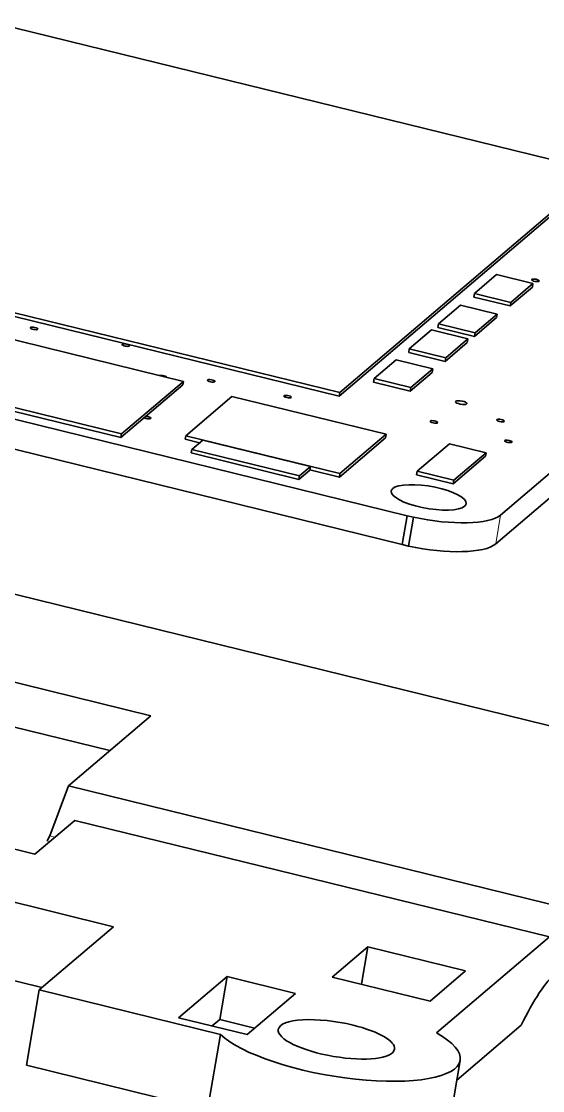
# Model space of a CAD drawing. Extents: x 291 to 1058, y 103 to 772.
# Drawn here: x 888.98 to 902.68, y 585.05 to 613.15 of the extents above; entities that cross this region are included whole.
import ezdxf

# ---------------------------------------------------------------- set-up
doc = ezdxf.new("R2010")
doc.units = 0

msp = doc.modelspace()

# ---------------------------------------------------------------- linework, layer by layer
at = {"color": 7, "lineweight": 35, "ltscale": 0.413789}
for p, q in [((904.179, 609.208), (888.104, 613.154)), ((881.273, 607.344), (897.348, 603.398)), ((897.332, 603.304), (881.257, 607.249))]:
    msp.add_line(p, q, dxfattribs=at)
at = {"color": 7, "lineweight": 35, "ltscale": 0.224199}
for p, q in [((904.163, 609.114), (897.332, 603.304)), ((897.348, 603.398), (904.179, 609.208))]:
    msp.add_line(p, q, dxfattribs=at)
at = {"color": 7, "lineweight": 35, "ltscale": 0.308489}
msp.add_line((893.237, 603.692), (881.253, 606.634), dxfattribs=at)
at = {"color": 7, "lineweight": 35, "ltscale": 0.019057}
for p, q in [((901.469, 606.498), (900.889, 606.004)), ((902.415, 606.167), (901.834, 605.674)), ((901.85, 605.768), (902.431, 606.262)), ((900.529, 605.698), (899.949, 605.204)), ((899.759, 605.043), (899.178, 604.549)), ((900.14, 604.313), (900.721, 604.807)), ((900.704, 604.713), (900.124, 604.219)), ((898.836, 604.258), (898.255, 603.764)), ((899.217, 603.528), (899.798, 604.022))]:
    msp.add_line(p, q, dxfattribs=at)
at = {"color": 7, "lineweight": 35, "ltscale": 0.024749}
for p, q in [((902.431, 606.262), (901.469, 606.498)), ((901.834, 605.674), (900.872, 605.91)), ((900.889, 606.004), (901.85, 605.768)), ((901.491, 605.462), (900.529, 605.698)), ((900.721, 604.807), (899.759, 605.043)), ((900.894, 604.874), (899.932, 605.11)), ((899.949, 605.204), (900.91, 604.968)), ((899.178, 604.549), (900.14, 604.313)), ((900.124, 604.219), (899.162, 604.455)), ((899.201, 603.434), (898.239, 603.67)), ((901.197, 601.819), (900.236, 602.055)), ((900.333, 601.003), (899.372, 601.239)), ((899.388, 601.333), (900.349, 601.097))]:
    msp.add_line(p, q, dxfattribs=at)
at = {"color": 7, "lineweight": 35, "ltscale": 0.00018924}
for p, q in [((902.396, 606.365), (902.4, 606.371)), ((889.41, 605.067), (889.406, 605.061)), ((891.624, 604.664), (891.628, 604.671)), ((901.476, 602.68), (901.48, 602.687)), ((901.685, 602.133), (901.689, 602.139))]:
    msp.add_line(p, q, dxfattribs=at)
at = {"color": 7, "lineweight": 35, "ltscale": 0.00239}
for p, q in [((902.431, 606.262), (902.415, 606.167)), ((900.889, 606.004), (900.872, 605.91)), ((901.85, 605.768), (901.834, 605.674)), ((901.491, 605.462), (901.475, 605.368)), ((899.949, 605.204), (899.932, 605.11)), ((900.721, 604.807), (900.704, 604.713)), ((900.91, 604.968), (900.894, 604.874)), ((899.178, 604.549), (899.162, 604.455)), ((900.14, 604.313), (900.124, 604.219)), ((899.798, 604.022), (899.781, 603.928)), ((898.255, 603.764), (898.239, 603.67)), ((897.348, 603.398), (897.332, 603.304)), ((899.217, 603.528), (899.201, 603.434)), ((891.612, 602.31), (891.596, 602.216)), ((893.303, 602.264), (893.287, 602.17)), ((898.569, 602.302), (898.553, 602.207)), ((893.459, 601.906), (893.443, 601.812)), ((901.197, 601.819), (901.181, 601.725)), ((896.58, 601.455), (896.564, 601.361)), ((896.292, 601.21), (896.276, 601.116)), ((897.355, 601.27), (897.339, 601.175)), ((899.388, 601.333), (899.372, 601.239)), ((900.349, 601.097), (900.333, 601.003))]:
    msp.add_line(p, q, dxfattribs=at)
at = {"color": 7, "lineweight": 35, "ltscale": 0.019056}
for p, q in [((901.475, 605.368), (900.894, 604.874)), ((900.91, 604.968), (901.491, 605.462))]:
    msp.add_line(p, q, dxfattribs=at)
at = {"color": 7, "lineweight": 35, "ltscale": 0.308491}
for p, q in [((891.596, 602.216), (879.612, 605.158)), ((879.628, 605.252), (891.612, 602.31))]:
    msp.add_line(p, q, dxfattribs=at)
at = {"color": 7, "lineweight": 35, "ltscale": 0.000190533}
for p, q in [((889.213, 605.101), (889.217, 605.107)), ((899.728, 602.644), (899.732, 602.651))]:
    msp.add_line(p, q, dxfattribs=at)
at = {"color": 7, "lineweight": 35, "ltscale": 0.024751}
for p, q in [((899.798, 604.022), (898.836, 604.258)), ((898.255, 603.764), (899.217, 603.528))]:
    msp.add_line(p, q, dxfattribs=at)
at = {"color": 7, "lineweight": 35, "ltscale": 0.019058}
msp.add_line((899.781, 603.928), (899.201, 603.434), dxfattribs=at)
at = {"color": 7, "lineweight": 35, "ltscale": 0.053329}
msp.add_line((891.612, 602.31), (893.237, 603.692), dxfattribs=at)
at = {"color": 7, "lineweight": 35, "ltscale": 0.002391}
msp.add_line((893.237, 603.692), (893.221, 603.598), dxfattribs=at)
at = {"color": 7, "lineweight": 35, "ltscale": 0.053328}
msp.add_line((893.221, 603.598), (891.596, 602.216), dxfattribs=at)
at = {"color": 7, "lineweight": 35, "ltscale": 0.039827}
for p, q in [((894.516, 603.297), (893.303, 602.264)), ((897.355, 601.27), (898.569, 602.302)), ((898.553, 602.207), (897.339, 601.175))]:
    msp.add_line(p, q, dxfattribs=at)
at = {"color": 7, "lineweight": 35, "ltscale": 0.104325}
msp.add_line((898.569, 602.302), (894.516, 603.297), dxfattribs=at)
at = {"color": 7, "lineweight": 35, "ltscale": 0.116036}
for p, q in [((901.579, 600.18), (905.115, 603.187)), ((901.45, 599.421), (904.985, 602.429)), ((901.45, 599.421), (904.985, 602.429))]:
    msp.add_line(p, q, dxfattribs=at)
at = {"color": 7, "lineweight": 35, "ltscale": 0.299078}
for p, q in [((887.503, 603.014), (899.122, 600.162)), ((887.374, 602.256), (898.992, 599.404)), ((887.374, 602.256), (898.992, 599.404))]:
    msp.add_line(p, q, dxfattribs=at)
at = {"color": 7, "lineweight": 35, "ltscale": 0.104323}
msp.add_line((893.303, 602.264), (897.355, 601.27), dxfattribs=at)
at = {"color": 7, "lineweight": 35, "ltscale": 0.009634}
msp.add_line((893.661, 602.078), (893.287, 602.17), dxfattribs=at)
at = {"color": 7, "lineweight": 35, "ltscale": 0.009449}
for p, q in [((893.747, 602.151), (893.459, 601.906)), ((896.292, 601.21), (896.58, 601.455)), ((896.564, 601.361), (896.276, 601.116))]:
    msp.add_line(p, q, dxfattribs=at)
at = {"color": 7, "lineweight": 35, "ltscale": 0.072943}
for p, q in [((896.58, 601.455), (893.747, 602.151)), ((896.276, 601.116), (893.443, 601.812)), ((893.459, 601.906), (896.292, 601.21))]:
    msp.add_line(p, q, dxfattribs=at)
at = {"color": 7, "lineweight": 35, "ltscale": 0.027848}
msp.add_line((900.236, 602.055), (899.388, 601.333), dxfattribs=at)
at = {"color": 7, "lineweight": 35, "ltscale": 0.027847}
for p, q in [((901.181, 601.725), (900.333, 601.003)), ((900.349, 601.097), (901.197, 601.819))]:
    msp.add_line(p, q, dxfattribs=at)
at = {"color": 7, "lineweight": 35, "ltscale": 0.019938}
msp.add_line((897.339, 601.175), (896.565, 601.365), dxfattribs=at)
at = {"color": 7, "lineweight": 35}
msp.add_line((881.1, 599.987), (903.557, 594.475), dxfattribs=at)
at = {"color": 7, "lineweight": 35, "ltscale": 0.01924}
for p, q in [((898.992, 599.404), (899.122, 600.162)), ((899.159, 599.365), (899.289, 600.124))]:
    msp.add_line(p, q, dxfattribs=at)
at = {"color": 7, "lineweight": 35, "ltscale": 0.004285}
for p, q in [((899.122, 600.162), (899.289, 600.124)), ((898.992, 599.404), (899.159, 599.365)), ((898.992, 599.404), (899.159, 599.365))]:
    msp.add_line(p, q, dxfattribs=at)
at = {"color": 7, "lineweight": 13, "ltscale": 0.01924}
msp.add_line((901.45, 599.421), (901.579, 600.18), dxfattribs=at)
at = {"color": 7, "lineweight": 35, "ltscale": 0.161582}
msp.add_line((886.105, 596.446), (892.382, 594.905), dxfattribs=at)
at = {"color": 7, "lineweight": 35, "ltscale": 0.138872}
msp.add_line((885.913, 595.315), (891.307, 593.991), dxfattribs=at)
at = {"color": 7, "lineweight": 35, "ltscale": 0.071087}
msp.add_line((892.382, 594.905), (890.216, 593.063), dxfattribs=at)
at = {"color": 7, "lineweight": 35, "ltscale": 0.035134}
msp.add_line((889.723, 591.747), (890.216, 593.063), dxfattribs=at)
at = {"color": 7, "lineweight": 35, "ltscale": 0.345918}
msp.add_line((890.216, 593.063), (903.654, 589.764), dxfattribs=at)
at = {"color": 7, "lineweight": 35, "ltscale": 0.332832}
msp.add_line((891.399, 589.361), (878.47, 592.534), dxfattribs=at)
at = {"color": 7, "lineweight": 35, "ltscale": 0.034384}
msp.add_line((890.379, 592.155), (889.332, 591.264), dxfattribs=at)
at = {"color": 7, "lineweight": 35, "ltscale": 0.321334}
msp.add_line((890.379, 592.155), (902.862, 589.091), dxfattribs=at)
at = {"color": 7, "lineweight": 35, "ltscale": 0.04503}
msp.add_line((889.332, 591.264), (887.583, 591.693), dxfattribs=at)
at = {"color": 7, "lineweight": 13, "ltscale": 0.001871}
msp.add_line((889.649, 591.613), (889.721, 591.595), dxfattribs=at)
at = {"color": 7, "lineweight": 13, "ltscale": 0.003535}
msp.add_line((889.723, 591.747), (889.86, 591.713), dxfattribs=at)
at = {"color": 7, "lineweight": 35, "ltscale": 0.293085}
msp.add_line((889.518, 587.761), (878.133, 590.555), dxfattribs=at)
at = {"color": 7, "lineweight": 35, "ltscale": 0.064153}
msp.add_line((891.399, 589.361), (889.445, 587.698), dxfattribs=at)
at = {"color": 7, "lineweight": 35, "ltscale": 0.097353}
msp.add_line((899.896, 586.568), (902.862, 589.091), dxfattribs=at)
at = {"color": 7, "lineweight": 35, "ltscale": 0.030635}
for p, q in [((897.154, 588.037), (898.087, 588.831)), ((900.656, 588.201), (899.723, 587.407))]:
    msp.add_line(p, q, dxfattribs=at)
at = {"color": 7, "lineweight": 35, "ltscale": 0.024903}
msp.add_line((898.087, 588.831), (897.92, 587.849), dxfattribs=at)
at = {"color": 7, "lineweight": 35, "ltscale": 0.066129}
for p, q in [((898.087, 588.831), (900.656, 588.201)), ((899.723, 587.407), (897.154, 588.037))]:
    msp.add_line(p, q, dxfattribs=at)
at = {"color": 7, "lineweight": 35, "ltscale": 0.041785}
msp.add_line((893.112, 586.967), (894.385, 588.05), dxfattribs=at)
at = {"color": 7, "lineweight": 35, "ltscale": 0.028679}
msp.add_line((894.385, 588.05), (894.192, 586.919), dxfattribs=at)
at = {"color": 7, "lineweight": 35, "ltscale": 0.046336}
msp.add_line((894.385, 588.05), (896.185, 587.608), dxfattribs=at)
at = {"color": 7, "lineweight": 35, "ltscale": 0.050189}
for p, q in [((889.445, 587.698), (889.108, 585.719)), ((894.213, 586.527), (893.876, 584.548)), ((900.178, 583.867), (900.515, 585.846))]:
    msp.add_line(p, q, dxfattribs=at)
at = {"color": 7, "lineweight": 35, "ltscale": 0.122754}
for p, q in [((889.445, 587.698), (894.213, 586.527)), ((889.108, 585.719), (893.876, 584.548))]:
    msp.add_line(p, q, dxfattribs=at)
at = {"color": 7, "lineweight": 35, "ltscale": 0.041787}
msp.add_line((896.185, 587.608), (894.912, 586.526), dxfattribs=at)
at = {"color": 7, "lineweight": 35, "ltscale": 0.046334}
msp.add_line((894.912, 586.526), (893.112, 586.967), dxfattribs=at)
at = {"color": 7, "lineweight": 35, "ltscale": 0.006507}
msp.add_line((893.994, 586.751), (894.192, 586.919), dxfattribs=at)
at = {"color": 7, "lineweight": 35, "ltscale": 0.023623}
msp.add_line((894.192, 586.919), (895.11, 586.694), dxfattribs=at)
at = {"color": 7, "lineweight": 35, "ltscale": 0.055637}
msp.add_line((902.122, 586.769), (900.426, 585.327), dxfattribs=at)
at = {"color": 7, "lineweight": 35}
for centre, radius, start, end in [((900.412, 603.156), 0.0164, 127.4169, 167.8549), ((900.676, 603.112), 0.0164, 307.4169, 347.8549), ((900.567, 600.499), 0.11, 307.4169, 347.8549)]:
    msp.add_arc(centre, radius, start, end, dxfattribs=at)
for centre, major_axis, ratio, start_param, end_param in [((902.495, 606.348), (0.0986, -0.0168), 0.29343, 3.141593, 6.04219), ((902.495, 606.348), (-0.0986, 0.0168), 0.29343, 3.141593, 6.04219), ((902.495, 606.348), (-0.0986, 0.0168), 0.29343, 2.900597, 3.141593), ((889.312, 605.084), (0.0986, -0.0168), 0.29343, 3.141593, 6.04219), ((889.312, 605.084), (0.0986, -0.0168), 0.29343, 6.283185, 9.183783), ((891.723, 604.647), (0.0986, -0.0168), 0.29343, 3.141593, 6.04219), ((891.723, 604.647), (-0.0986, 0.0168), 0.29343, 3.141593, 6.04219), ((891.723, 604.647), (-0.0986, 0.0168), 0.29343, 2.900597, 3.141593), ((892.698, 603.818), (-0.0986, 0.0168), 0.29343, 3.102793, 5.840626), ((893.969, 603.708), (-0.0986, 0.0168), 0.29343, 6.283185, 9.183783), ((893.969, 603.708), (-0.0986, 0.0168), 0.29343, 3.141593, 6.283185), ((893.969, 603.708), (-0.0986, 0.0168), 0.29343, 2.900597, 3.141593), ((895.978, 603.292), (-0.0986, 0.0168), 0.29343, 6.283185, 9.183783), ((895.978, 603.292), (-0.0986, 0.0168), 0.29343, 3.141593, 6.283185), ((895.978, 603.292), (-0.0986, 0.0168), 0.29343, 2.900597, 3.141593), ((900.544, 603.134), (0.148, -0.025), 0.29343, 3.141593, 6.04219), ((900.544, 603.134), (0.148, -0.025), 0.29343, 6.283185, 9.183783), ((892.284, 602.741), (-0.0986, 0.0168), 0.29343, 0.707456, 2.900597), ((892.284, 602.741), (-0.0986, 0.0168), 0.29343, 3.141593, 5.091107), ((892.284, 602.741), (-0.0986, 0.0168), 0.29343, 2.900597, 3.141593), ((899.826, 602.627), (0.0986, -0.0168), 0.29343, 3.141593, 6.04219), ((899.826, 602.627), (-0.0986, 0.0168), 0.29343, 3.141593, 6.04219), ((899.826, 602.627), (-0.0986, 0.0168), 0.29343, 2.900597, 3.141593), ((901.575, 602.664), (0.0986, -0.0168), 0.29343, 3.141593, 6.04219), ((901.575, 602.664), (-0.0986, 0.0168), 0.29343, 3.141593, 6.04219), ((901.575, 602.664), (-0.0986, 0.0168), 0.29343, 2.900597, 3.141593), ((901.784, 602.116), (0.0986, -0.0168), 0.29343, 3.141593, 6.04219), ((901.784, 602.116), (-0.0986, 0.0168), 0.29343, 3.141593, 6.04219), ((901.784, 602.116), (-0.0986, 0.0168), 0.29343, 2.900597, 3.141593), ((899.688, 600.644), (-0.986, 0.168), 0.29343, 6.04219, 6.283185), ((899.688, 600.644), (0.986, -0.168), 0.29343, 6.283185, 9.183783), ((899.688, 600.644), (-0.986, 0.168), 0.29343, 6.283185, 9.183783), ((899.688, 600.644), (1.972, -0.336), 0.29343, 4.558657, 6.042188), ((899.559, 599.885), (1.972, -0.336), 0.29343, 4.558657, 6.042188), ((899.559, 599.885), (1.972, -0.336), 0.29343, 4.558657, 6.042188), ((889.697, 591.896), (-0.072, -0.291), 0.228163, 0.306139, 1.091537), ((902.118, 582.737), (1.369, 5.577), 0.228163, 0.306139, 0.820232), ((897.262, 586.4), (1.528, -0.26), 0.29343, 1.329801, 3.141593), ((897.262, 586.4), (1.528, -0.26), 0.29343, 6.283185, 7.612986), ((897.262, 586.4), (3.253, -0.554), 0.29343, 3.551696, 6.283185), ((897.262, 586.4), (1.528, -0.26), 0.29343, 3.141593, 6.283185), ((897.262, 586.4), (3.253, -0.554), 0.29343, 0, 0.678702)]:
    msp.add_ellipse(centre, major_axis=major_axis, ratio=ratio, start_param=start_param, end_param=end_param, dxfattribs=at)

doc.saveas('drawing.dxf')
